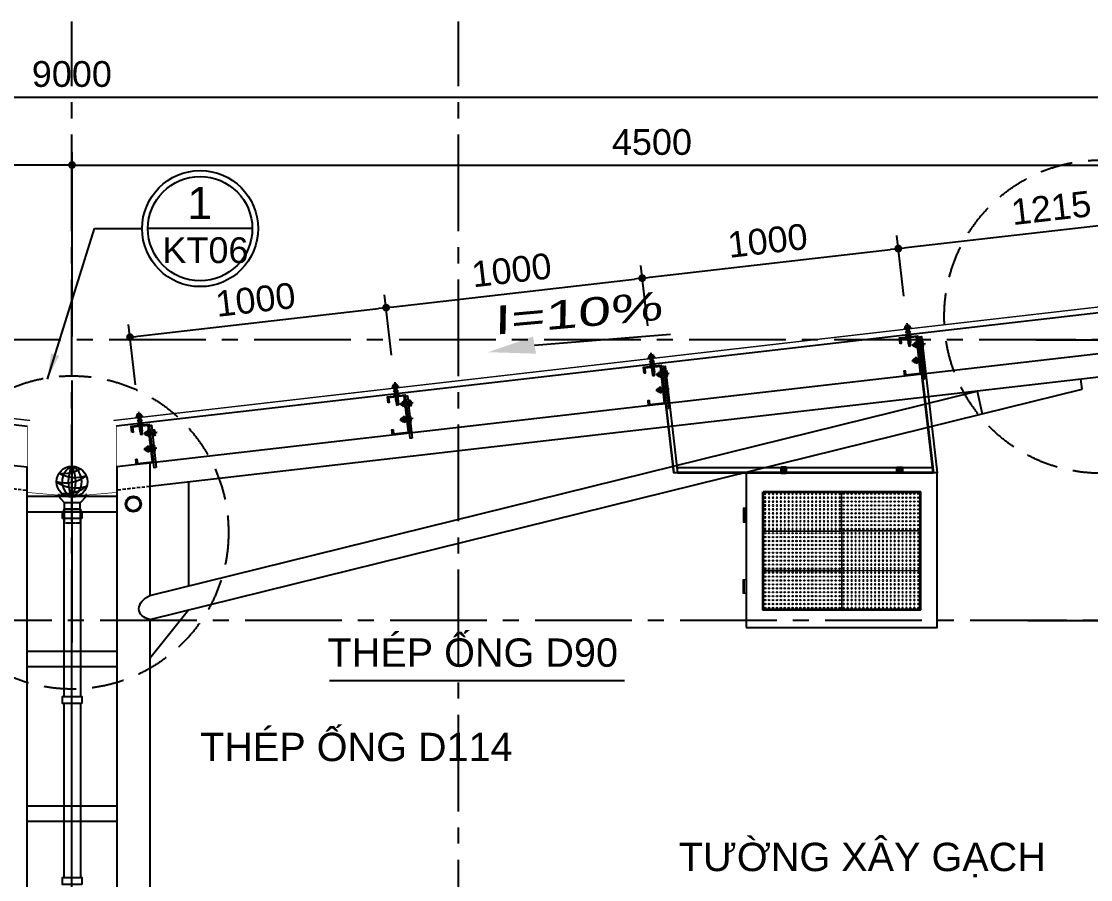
# Model space of a CAD drawing. Header units: inches. Extents: x 274 to 111780, y 464 to 1579898.
# Drawn here: x 75765 to 84061, y 791664 to 798321 of the extents above; entities that cross this region are included whole.
import ezdxf

# ---------------------------------------------------------------- set-up
doc = ezdxf.new("R2010")
doc.units = ezdxf.units.IN
doc.header["$MEASUREMENT"] = 0
doc.header["$PDMODE"] = 35
doc.header["$PDSIZE"] = -3
for name, pattern in [('CENTER2', [1.125, 0.75, -0.125, 0.125, -0.125]), ('DASHED', [0.75, 0.5, -0.25]), ('HIDDEN', [0.375, 0.25, -0.125])]:
    doc.linetypes.add(name, pattern=pattern)
for name, color, linetype in [('5', 5, 'DASHED'), ('9A', 8, 'Continuous'), ('chodexe', 14, 'Continuous'), ('CHU', 7, 'Continuous'), ('cutout', 2, 'Continuous'), ('DIM', 1, 'Continuous'), ('N_THAY', 2, 'Continuous'), ('NET-C', 1, 'Continuous'), ('TEXT-KT', 3, 'Continuous'), ('THEP', 1, 'Continuous'), ('truc', 8, 'Continuous'), ('TUONG', 10, 'Continuous'), ('VATLIEU', 9, 'Continuous')]:
    doc.layers.add(name, color=color, linetype=linetype)
doc.layers.add('Nep V', color=1, linetype='Continuous', lineweight=35)
doc.layers.add('tbi', color=7, linetype='Continuous', lineweight=20)
doc.styles.add('STYLE1', font='VHARIAL.TTF')
doc.dimstyles.new('50-100', dxfattribs={"dimscale": 100, "dimtxt": 2, "dimasz": 0.6, "dimexe": 1, "dimexo": 2, "dimgap": 0.75, "dimtad": 1, "dimdec": 0, "dimlfac": 0.5, "dimrnd": 5, "dimzin": 3, "dimdsep": 46, "dimtxsty": 'STYLE1', "dimblk": 'DOT', "dimcen": 2.5, "dimdle": 1.25, "dimclrd": 9, "dimclre": 9, "dimclrt": 30, "dimazin": 2, "dimtfac": 0.75, "dimtdec": 0, "dimtix": 1, "dimtmove": 2, "dimatfit": 2, "dimldrblk": 'DOT', "dimfxl": 1, "dimtolj": 1, "dimtzin": 0, "dimarcsym": 0})
doc.dimstyles.new('TL1-100', dxfattribs={"dimscale": 0, "dimtxt": 200, "dimasz": 75, "dimexe": 100, "dimexo": 200, "dimgap": 50, "dimtad": 1, "dimtoh": 1, "dimdec": 0, "dimzin": 0, "dimdsep": 46, "dimtxsty": 'STYLE1', "dimblk": 'DOT', "dimcen": 200, "dimclrd": 9, "dimclre": 9, "dimclrt": 30, "dimadec": 0, "dimazin": 0, "dimtfac": 1, "dimtdec": 0, "dimtix": 1, "dimtmove": 2, "dimatfit": 3, "dimfxl": 200, "dimtolj": 1, "dimtzin": 9, "dimarcsym": 0})

# ---------------------------------------------------------------- blocks, each defined once
blk = doc.blocks.new('_Dot')
at = {"color": 0, "linetype": 'ByBlock', "lineweight": -2}
blk.add_line((-0.5, 0), (-1, 0), dxfattribs=at)
at = {"color": 0, "linetype": 'ByBlock', "const_width": 0.5}
blk.add_lwpolyline([(-0.25, 0, 1), (0.25, 0, 1)], format="xyb", close=True, dxfattribs=at)
blk = doc.blocks.new('*D511')
at = {"layer": 'Defpoints', "color": 0, "linetype": 'Continuous'}
for p in [(67156.6, 797206.8), (67156.6, 796431.3), (76158.1, 795676.2)]:
    blk.add_point(p, dxfattribs=at)
at = {"layer": 'DIM', "color": 9, "linetype": 'Continuous', "lineweight": -2}
for p, q in [((67156.6, 796631.3), (67156.6, 797306.8)), ((76158.1, 795876.2), (76158.1, 797306.8)), ((76098.1, 797206.8), (67216.6, 797206.8))]:
    blk.add_line(p, q, dxfattribs=at)
at = {"layer": 'DIM', "color": 9, "linetype": 'Continuous', "lineweight": -2, "xscale": 60, "yscale": 60, "zscale": 60, "rotation": 180}
blk.add_blockref('_Dot', (67156.6, 797206.8), dxfattribs=at)
at = {"layer": 'DIM', "color": 9, "linetype": 'Continuous', "lineweight": -2, "xscale": 60, "yscale": 60, "zscale": 60}
blk.add_blockref('_Dot', (76158.1, 797206.8), dxfattribs=at)
at = {"layer": 'DIM', "color": 30, "linetype": 'Continuous', "insert": (71657.4, 797384), "char_height": 200, "attachment_point": 5, "style": 'STYLE1'}
blk.add_mtext('\\A1;4500', dxfattribs=at)
blk = doc.blocks.new('*D512')
at = {"layer": 'Defpoints', "color": 0, "linetype": 'Continuous'}
for p in [(85156.6, 797734.1), (67156.6, 796204.7), (85156.6, 796204.7)]:
    blk.add_point(p, dxfattribs=at)
at = {"layer": 'DIM', "color": 9, "linetype": 'Continuous', "lineweight": -2}
for p, q in [((67156.6, 796404.7), (67156.6, 797834.1)), ((85156.6, 796404.7), (85156.6, 797834.1)), ((67216.6, 797734.1), (85096.6, 797734.1))]:
    blk.add_line(p, q, dxfattribs=at)
at = {"layer": 'DIM', "color": 9, "linetype": 'Continuous', "lineweight": -2, "xscale": 60, "yscale": 60, "zscale": 60, "rotation": 180}
blk.add_blockref('_Dot', (67156.6, 797734.1), dxfattribs=at)
at = {"layer": 'DIM', "color": 9, "linetype": 'Continuous', "lineweight": -2, "xscale": 60, "yscale": 60, "zscale": 60}
blk.add_blockref('_Dot', (85156.6, 797734.1), dxfattribs=at)
at = {"layer": 'DIM', "color": 30, "linetype": 'Continuous', "insert": (76156.6, 797911.3), "char_height": 200, "attachment_point": 5, "style": 'STYLE1'}
blk.add_mtext('\\A1;9000', dxfattribs=at)
blk = doc.blocks.new('*D513')
at = {"layer": 'Defpoints', "color": 0, "linetype": 'Continuous'}
for p in [(85156.6, 797206.8), (85156.6, 796431.3), (76158.1, 795676.2)]:
    blk.add_point(p, dxfattribs=at)
at = {"layer": 'DIM', "color": 9, "linetype": 'Continuous', "lineweight": -2}
for p, q in [((76158.1, 795876.2), (76158.1, 797306.8)), ((85156.6, 796631.3), (85156.6, 797306.8)), ((76218.1, 797206.8), (85096.6, 797206.8))]:
    blk.add_line(p, q, dxfattribs=at)
at = {"layer": 'DIM', "color": 9, "linetype": 'Continuous', "lineweight": -2, "xscale": 60, "yscale": 60, "zscale": 60, "rotation": 180}
blk.add_blockref('_Dot', (76158.1, 797206.8), dxfattribs=at)
at = {"layer": 'DIM', "color": 9, "linetype": 'Continuous', "lineweight": -2, "xscale": 60, "yscale": 60, "zscale": 60}
blk.add_blockref('_Dot', (85156.6, 797206.8), dxfattribs=at)
at = {"layer": 'DIM', "color": 30, "linetype": 'Continuous', "insert": (80657.4, 797384), "char_height": 200, "attachment_point": 5, "style": 'STYLE1'}
blk.add_mtext('\\A1;4500', dxfattribs=at)
blk = doc.blocks.new('dinh6')
at = {"layer": '5', "ltscale": 5}
blk.add_line((9, 33), (-71, -263), dxfattribs=at)
at = {"layer": '9A', "ltscale": 5}
for p, q in [((-30, 8), (-37, -18)), ((-30, 8), (30, -8)), ((-15, 4), (-22, -22)), ((-32, -51), (-88, -257)), ((-55, -20), (-58, -30)), ((-58, -30), (35, -55)), ((-37, -18), (-55, -20)), ((-55, -20), (38, -45)), ((3, -60), (-53, -266)), ((-46, -33), (-50, -46)), ((-50, -46), (20, -65)), ((-3, -82), (-40, -80)), ((-1, -75), (-38, -73)), ((-37, -18), (23, -34)), ((1, -67), (-36, -65)), ((3, -60), (-34, -58)), ((15, -4), (8, -30)), ((23, -51), (20, -65)), ((30, -8), (23, -34)), ((23, -34), (38, -45)), ((38, -45), (35, -55)), ((-85, -258), (-96, -301)), ((-96, -301), (-86, -318)), ((-88, -257), (-53, -266)), ((-50, -255), (-87, -253)), ((-61, -264), (-86, -318)), ((-86, -318), (-86, -305)), ((-86, -318), (-68, -309)), ((-48, -247), (-85, -245)), ((-46, -240), (-83, -238)), ((-44, -232), (-81, -230)), ((-42, -225), (-79, -223)), ((-40, -218), (-77, -216)), ((-38, -210), (-75, -208)), ((-36, -203), (-73, -201)), ((-52, -262), (-73, -261)), ((-34, -195), (-71, -193)), ((-32, -188), (-69, -186)), ((-56, -266), (-68, -309))]:
    blk.add_line(p, q, dxfattribs=at)
at = {"layer": '9A', "linetype": 'Continuous'}
blk.add_line((-40, -80), (-5, -90), dxfattribs=at)
at = {"layer": '9A', "ltscale": 5}
blk.add_arc((-92, -306), 6.18, 7.3685, 135.9402, dxfattribs=at)
blk = doc.blocks.new('BO12-16')
at = {"layer": '9A', "ltscale": 5}
for p, q in [((-7, 23.2), (-10.7, 22.3)), ((-10.7, 17), (-10.7, 22.3)), ((10.6, 22.3), (-10.7, 22.3)), ((-7, 16), (-10.7, 17)), ((10.6, 17), (-10.7, 17)), ((-10.7, -5.2), (-10.7, 0)), ((10.6, 0), (-10.7, 0)), ((7.2, 23.2), (-7, 23.2)), ((7.2, 16), (-7, 16)), ((-5, 30.3), (-6, 29.3)), ((6, 29.3), (-6, 29.3)), ((-6, 28.5), (-2.4, 29.3)), ((-6, 27.4), (2.9, 29.3)), ((-6, 23.2), (-6, 29.3)), ((-6, 26.3), (6, 28.8)), ((-6, 25.2), (6, 27.7)), ((-6, 24), (6, 26.6)), ((-6, 0), (-6, 16)), ((-6, 15.7), (-4.4, 16)), ((-6, 14.5), (0.9, 16)), ((-6, 13.4), (6, 16)), ((-6, 12.3), (6, 14.8)), ((-6, 11.2), (6, 13.7)), ((-6, 10), (6, 12.6)), ((-6, 8.9), (6, 11.5)), ((-6, 7.8), (6, 10.3)), ((-6, 0), (-6, 10)), ((-6, 6.7), (6, 9.2)), ((-6, 5.5), (6, 8.1)), ((-6, 4.4), (6, 7)), ((-6, 3.3), (6, 5.8)), ((-6, 2.2), (6, 4.7)), ((-6, 1), (6, 3.6)), ((-5.6, 0), (6, 2.5)), ((-5.3, 17), (-5.3, 22.3)), ((-5.3, -5.2), (-5.3, 0)), ((5, 30.3), (-5, 30.3)), ((-4.4, 23.2), (6, 25.5)), ((-0.3, 0), (6, 1.3)), ((0.9, 23.2), (6, 24.3)), ((6, 29.3), (5, 30.3)), ((5, 0), (6, 0.2)), ((5.3, 17), (5.3, 22.3)), ((5.3, -5.2), (5.3, 0)), ((6, 23.2), (6, 29.3)), ((6, 0), (6, 16)), ((6, 0), (6, 10)), ((10.6, 22.3), (7.2, 23.2)), ((10.6, 17), (7.2, 16)), ((10.6, 17), (10.6, 22.3)), ((10.6, -5.2), (10.6, 0)), ((10.6, -5.2), (-10.7, -5.2)), ((-7.1, -7.7), (-10.7, -5.2)), ((7.1, -7.7), (-7.1, -7.7)), ((10.6, -5.2), (7.1, -7.7))]:
    blk.add_line(p, q, dxfattribs=at)
for centre, radius, start, end in [((-8, 20.7), 3.63, 223.6329, 318.2923), ((0, 29.1), 12.1, 243.6209, 295.897), ((8, 20.6), 3.63, 221.7077, 316.3671), ((-8, -1.6), 3.63, 223.6329, 318.2923), ((0, 6.8), 12.1, 243.6209, 295.897), ((8, -1.6), 3.63, 221.7077, 316.3671)]:
    blk.add_arc(centre, radius, start, end, dxfattribs=at)
at = {"layer": 'truc', "linetype": 'CENTER2', "ltscale": 1000}
blk.add_line((0, -15.1), (0, 36.5), dxfattribs=at)
blk = doc.blocks.new('*D514')
at = {"layer": 'Defpoints', "color": 0, "linetype": 'Continuous'}
for p in [(78594.9, 796100.4), (78660.2, 795532.9), (76673.4, 795304.1)]:
    blk.add_point(p, dxfattribs=at)
at = {"layer": 'DIM', "color": 9, "linetype": 'Continuous', "lineweight": -2}
for p, q in [((78637.4, 795731.6), (78583.5, 796199.7)), ((76667.6, 795878.4), (78535.3, 796093.5)), ((76650.5, 795502.8), (76596.6, 795970.9))]:
    blk.add_line(p, q, dxfattribs=at)
at = {"layer": 'DIM', "color": 9, "linetype": 'Continuous', "lineweight": -2, "xscale": 60, "yscale": 60, "zscale": 60}
for p, rotation in [((78594.9, 796100.4), 6.568643663812806), ((76608, 795871.6), 186.5686436638128)]:
    blk.add_blockref('_Dot', p, dxfattribs=dict(at, rotation=rotation))
at = {"layer": 'DIM', "color": 30, "linetype": 'Continuous', "insert": (77581.2, 796162), "char_height": 200, "attachment_point": 5, "rotation": 6.56864, "style": 'STYLE1'}
blk.add_mtext('\\A1;1000', dxfattribs=at)
blk = doc.blocks.new('*D515')
at = {"layer": 'Defpoints', "color": 0, "linetype": 'Continuous'}
for p in [(80581.8, 796329.2), (80647.1, 795761.7), (78660.2, 795532.9)]:
    blk.add_point(p, dxfattribs=at)
at = {"layer": 'DIM', "color": 9, "linetype": 'Continuous', "lineweight": -2}
for p, q in [((80624.2, 795960.3), (80570.3, 796428.5)), ((78654.5, 796107.2), (80522.2, 796322.3)), ((78637.4, 795731.6), (78583.5, 796199.7))]:
    blk.add_line(p, q, dxfattribs=at)
at = {"layer": 'DIM', "color": 9, "linetype": 'Continuous', "lineweight": -2, "xscale": 60, "yscale": 60, "zscale": 60}
for p, rotation in [((80581.8, 796329.2), 6.568643663812806), ((78594.9, 796100.4), 186.5686436638128)]:
    blk.add_blockref('_Dot', p, dxfattribs=dict(at, rotation=rotation))
at = {"layer": 'DIM', "color": 30, "linetype": 'Continuous', "insert": (79568.1, 796390.8), "char_height": 200, "attachment_point": 5, "rotation": 6.56864, "style": 'STYLE1'}
blk.add_mtext('\\A1;1000', dxfattribs=at)
blk = doc.blocks.new('*D516')
at = {"layer": 'Defpoints', "color": 0, "linetype": 'Continuous'}
for p in [(82568.6, 796557.9), (82634, 795990.4), (80647.1, 795761.7)]:
    blk.add_point(p, dxfattribs=at)
at = {"layer": 'DIM', "color": 9, "linetype": 'Continuous', "lineweight": -2}
for p, q in [((82611.1, 796189.1), (82557.2, 796657.3)), ((80641.4, 796336), (82509, 796551.1)), ((80624.2, 795960.3), (80570.3, 796428.5))]:
    blk.add_line(p, q, dxfattribs=at)
at = {"layer": 'DIM', "color": 9, "linetype": 'Continuous', "lineweight": -2, "xscale": 60, "yscale": 60, "zscale": 60}
for p, rotation in [((82568.6, 796557.9), 6.568643663812806), ((80581.8, 796329.2), 186.5686436638128)]:
    blk.add_blockref('_Dot', p, dxfattribs=dict(at, rotation=rotation))
at = {"layer": 'DIM', "color": 30, "linetype": 'Continuous', "insert": (81554.9, 796619.6), "char_height": 200, "attachment_point": 5, "rotation": 6.56864, "style": 'STYLE1'}
blk.add_mtext('\\A1;1000', dxfattribs=at)
blk = doc.blocks.new('*D517')
at = {"layer": 'Defpoints', "color": 0, "linetype": 'Continuous'}
for p in [(84980.7, 796835.5), (85045.9, 796266.5), (82634, 795990.4)]:
    blk.add_point(p, dxfattribs=at)
at = {"layer": 'DIM', "color": 9, "linetype": 'Continuous', "lineweight": -2}
for p, q in [((85023.1, 796465.2), (84969.4, 796934.9)), ((82628.5, 796566.3), (84921.1, 796828.7)), ((82611.2, 796189.1), (82557.5, 796658.8))]:
    blk.add_line(p, q, dxfattribs=at)
at = {"layer": 'DIM', "color": 9, "linetype": 'Continuous', "lineweight": -2, "xscale": 60, "yscale": 60, "zscale": 60}
for p, rotation in [((84980.7, 796835.5), 6.529542613688609), ((82568.9, 796559.5), 186.5295426136886)]:
    blk.add_blockref('_Dot', p, dxfattribs=dict(at, rotation=rotation))
at = {"layer": 'DIM', "color": 30, "linetype": 'Continuous', "insert": (83754.7, 796873.5), "char_height": 200, "attachment_point": 5, "rotation": 6.52954, "style": 'STYLE1'}
blk.add_mtext('\\A1;1215', dxfattribs=at)
blk = doc.blocks.new('cau')
at = {"layer": 'N_THAY', "linetype": 'Continuous'}
blk.add_circle((0, 0), 350, dxfattribs=at)
at = {"layer": 'N_THAY', "color": 8, "linetype": 'Continuous'}
for centre, radius, start, end in [((-192, 938), 750, 262.3858, 300.7281), ((158, 3), 381, 114.5394, 245.4606), ((665, 3), 750, 152.4827, 207.5173), ((-158, 3), 381, 294.5394, 65.4606), ((-665, 3), 750, 332.4827, 27.5173), ((91, 610), 750, 233.5614, 289.05), ((-144, 726), 750, 254.0317, 308.3235), ((78, 847), 750, 240.5222, 288.9551), ((-138, 485), 750, 262.5559, 308.5077)]:
    blk.add_arc(centre, radius, start, end, dxfattribs=at)
blk = doc.blocks.new('mx2')
at = {"layer": 'N_THAY', "color": 4, "linetype": 'Continuous'}
for p, q in [((-60.1, -36.9), (-104.5, 13.9)), ((61.3, -36.9), (112.7, 13.9)), ((-60.1, -84.5), (-60.1, -36.9)), ((61.3, -36.9), (-60.1, -36.9)), ((61.3, -84.5), (61.3, -36.9)), ((65, -84.5), (-65, -84.5))]:
    blk.add_line(p, q, dxfattribs=at)
for points in [[(-104.5, 29), (-98.5, 29)], [(71.5, 13.9), (-104.5, 13.9), (-104.5, 29)], [(64.2, 19.9), (-98.5, 19.9), (-98.5, 29)], [(-63.3, 13.9), (112.7, 13.9), (112.7, 29)], [(-46.1, 19.9), (106.7, 19.9), (106.7, 29)], [(112.7, 29), (106.7, 29)], [(-65, -84.5), (-65, -1537.8)], [(65, -84.5), (65, -1537.8)], [(65, -84.5), (65, -1537.8)], [(-65, -1592.5), (-65, -2942.7)], [(65, -1592.5), (65, -2942.7)]]:
    blk.add_lwpolyline(points, dxfattribs=at)
for points in [[(75.9, -157.7), (-74.6, -157.7), (-74.6, -103.1), (75.9, -103.1)], [(75.9, -1592.5), (-74.6, -1592.5), (-74.6, -1537.8), (75.9, -1537.8)], [(75.9, -2997.3), (-74.6, -2997.3), (-74.6, -2942.7), (75.9, -2942.7)]]:
    blk.add_lwpolyline(points, close=True, dxfattribs=at)
at = {"layer": 'N_THAY', "color": 4, "linetype": 'DASHED', "ltscale": 5}
blk.add_lwpolyline([(61.3, -84.5), (61.3, -193.2), (-60.1, -193.2), (-60.1, -84.5)], dxfattribs=at)
blk = doc.blocks.new('*D524')
at = {"layer": 'Defpoints', "color": 0, "linetype": 'Continuous'}
for p in [(83373.7, 793672.9), (85556.6, 793672.9), (85156.6, 789189.4, 204.2)]:
    blk.add_point(p, dxfattribs=at)
at = {"layer": 'DIM', "color": 9, "linetype": 'Continuous', "lineweight": -2}
for p, q in [((83573.7, 793672.9), (85656.6, 793672.9)), ((85556.6, 789249.4), (85556.6, 793612.9)), ((85356.6, 789189.4), (85656.6, 789189.4))]:
    blk.add_line(p, q, dxfattribs=at)
at = {"layer": 'DIM', "color": 9, "linetype": 'Continuous', "lineweight": -2, "xscale": 60, "yscale": 60, "zscale": 60}
for p, rotation in [((85556.6, 793672.9), 90), ((85556.6, 789189.4), 270)]:
    blk.add_blockref('_Dot', p, dxfattribs=dict(at, rotation=rotation))
at = {"layer": 'DIM', "color": 30, "linetype": 'Continuous', "insert": (85379.4, 791431.2), "char_height": 200, "attachment_point": 5, "rotation": 90, "style": 'STYLE1'}
blk.add_mtext('\\A1;2240', dxfattribs=at)
blk = doc.blocks.new('*D525')
at = {"layer": 'Defpoints', "color": 0, "linetype": 'Continuous'}
for p in [(83435.6, 795849.9), (85556.6, 795849.9), (83373.7, 793672.9)]:
    blk.add_point(p, dxfattribs=at)
at = {"layer": 'DIM', "color": 9, "linetype": 'Continuous', "lineweight": -2}
for p, q in [((83635.6, 795849.9), (85656.6, 795849.9)), ((85556.6, 793732.9), (85556.6, 795789.9)), ((83573.7, 793672.9), (85656.6, 793672.9))]:
    blk.add_line(p, q, dxfattribs=at)
at = {"layer": 'DIM', "color": 9, "linetype": 'Continuous', "lineweight": -2, "xscale": 60, "yscale": 60, "zscale": 60}
for p, rotation in [((85556.6, 795849.9), 90), ((85556.6, 793672.9), 270)]:
    blk.add_blockref('_Dot', p, dxfattribs=dict(at, rotation=rotation))
at = {"layer": 'DIM', "color": 30, "linetype": 'Continuous', "insert": (85379.4, 794761.4), "char_height": 200, "attachment_point": 5, "rotation": 90, "style": 'STYLE1'}
blk.add_mtext('\\A1;1090', dxfattribs=at)
blk = doc.blocks.new('board led')
at = {"layer": 'tbi', "linetype": 'Continuous'}
blk.add_lwpolyline([(0, 160), (320, 160), (320, 0), (0, 0)], close=True, dxfattribs=at)
at = {"layer": 'tbi', "color": 1, "linetype": 'Continuous'}
for centre in [(8, 152), (8, 136), (24, 152), (24, 136), (40, 152), (40, 136), (56, 152), (56, 136), (72, 152), (72, 136), (88, 152), (88, 136), (104, 152), (104, 136), (120, 152), (120, 136), (136, 152), (136, 136), (152, 152), (152, 136), (168, 152), (168, 136), (184, 152), (184, 136), (200, 152), (200, 136), (216, 152), (216, 136), (232, 152), (232, 136), (248, 152), (248, 136), (264, 152), (264, 136), (280, 152), (280, 136), (296, 152), (296, 136), (312, 152), (312, 136), (8, 120), (8, 104), (8, 88), (24, 120), (24, 104), (24, 88), (40, 120), (40, 104), (40, 88), (56, 120), (56, 104), (56, 88), (72, 120), (72, 104), (72, 88), (88, 120), (88, 104), (88, 88), (104, 120), (104, 104), (104, 88), (120, 120), (120, 104), (120, 88), (136, 120), (136, 104), (136, 88), (152, 120), (152, 104), (152, 88), (168, 120), (168, 104), (168, 88), (184, 120), (184, 104), (184, 88), (200, 120), (200, 104), (200, 88), (216, 120), (216, 104), (216, 88), (232, 120), (232, 104), (232, 88), (248, 120), (248, 104), (248, 88), (264, 120), (264, 104), (264, 88), (280, 120), (280, 104), (280, 88), (296, 120), (296, 104), (296, 88), (312, 120), (312, 104), (312, 88), (8, 72), (8, 56), (24, 72), (24, 56), (40, 72), (40, 56), (56, 72), (56, 56), (72, 72), (72, 56), (88, 72), (88, 56), (104, 72), (104, 56), (120, 72), (120, 56), (136, 72), (136, 56), (152, 72), (152, 56), (168, 72), (168, 56), (184, 72), (184, 56), (200, 72), (200, 56), (216, 72), (216, 56), (232, 72), (232, 56), (248, 72), (248, 56), (264, 72), (264, 56), (280, 72), (280, 56), (296, 72), (296, 56), (312, 72), (312, 56), (8, 40), (8, 24), (8, 8), (24, 40), (24, 24), (24, 8), (40, 40), (40, 24), (40, 8), (56, 40), (56, 24), (56, 8), (72, 40), (72, 24), (72, 8), (88, 40), (88, 24), (88, 8), (104, 40), (104, 24), (104, 8), (120, 40), (120, 24), (120, 8), (136, 40), (136, 24), (136, 8), (152, 40), (152, 24), (152, 8), (168, 40), (168, 24), (168, 8), (184, 40), (184, 24), (184, 8), (200, 40), (200, 24), (200, 8), (216, 40), (216, 24), (216, 8), (232, 40), (232, 24), (232, 8), (248, 40), (248, 24), (248, 8), (264, 40), (264, 24), (264, 8), (280, 40), (280, 24), (280, 8), (296, 40), (296, 24), (296, 8), (312, 40), (312, 24), (312, 8)]:
    blk.add_circle(centre, 3, dxfattribs=at)

msp = doc.modelspace()

# ---------------------------------------------------------------- hatches: boundary and pattern name
at = {"layer": 'NET-C', "linetype": 'Continuous'}
for points in [[(82583.68, 795820.6), (82578.39, 795866.52), (82717.1, 795882.49), (82751.41, 795584.46), (82618.33, 795569.14), (82613.69, 795609.44), (82622.12, 795610.41), (82625.79, 795578.54), (82742.01, 795591.93), (82709.63, 795873.09), (82587.8, 795859.06), (82592.11, 795821.57)], [(80596.81, 795591.81), (80591.52, 795637.73), (80730.22, 795653.71), (80764.54, 795355.68), (80631.46, 795340.35), (80626.82, 795380.65), (80635.25, 795381.62), (80638.92, 795349.76), (80755.14, 795363.14), (80722.76, 795644.3), (80600.92, 795630.27), (80605.24, 795592.78)], [(78609.94, 795363.02), (78604.65, 795408.95), (78743.35, 795424.92), (78777.67, 795126.89), (78644.59, 795111.56), (78639.95, 795151.86), (78648.38, 795152.84), (78652.05, 795120.97), (78768.27, 795134.35), (78735.89, 795415.51), (78614.05, 795401.48), (78618.37, 795364)], [(76623.06, 795134.24), (76617.78, 795180.16), (76756.48, 795196.13), (76790.8, 794898.1), (76657.72, 794882.78), (76653.08, 794923.08), (76661.51, 794924.05), (76665.18, 794892.18), (76781.39, 794905.57), (76749.02, 795186.73), (76627.18, 795172.7), (76631.5, 795135.21)]]:
    msp.add_hatch(color=256, dxfattribs=at).paths.add_polyline_path(points)

# ---------------------------------------------------------------- linework, layer by layer
at = {"layer": '9A', "color": 7, "linetype": 'Continuous', "const_width": 5}
for points in [[(76156.6, 794637.13), (75811.91, 794667.1), (75811.91, 795181.74), (75514.02, 795216.06)], [(76156.6, 794637.13), (76501.29, 794667.1), (76501.29, 795181.74), (76799.18, 795216.06)]]:
    msp.add_lwpolyline(points, dxfattribs=at)
at = {"layer": 'chodexe', "color": 9, "linetype": 'Continuous'}
for points in [[(80444.67, 795136.84, 0, 50, 0), (80444.67, 795011.84, 0, 0, 0), (80444.67, 794156.84, 0, 0, 0)], [(80444.67, 794593.84, 0, 50, 0), (80444.67, 794468.84, 0, 0, 0), (80444.67, 793208.58, 0, 0, 0)]]:
    msp.add_lwpolyline(points, format="xyseb", dxfattribs=at)
msp.add_lwpolyline([(78156.41, 793208.58), (80444.67, 793208.58)], dxfattribs=at)
at = {"layer": 'cutout', "color": 1, "linetype": 'Continuous'}
msp.add_lwpolyline([(81389.61, 793620.27), (82869.61, 793620.27), (82869.61, 794820.27), (81389.61, 794820.27)], close=True, dxfattribs=at)
at = {"layer": 'cutout', "linetype": 'Continuous'}
for centre in [(81679.61, 794840.27), (82579.61, 794840.27)]:
    msp.add_circle(centre, 6, dxfattribs=at)
at = {"layer": 'DIM', "linetype": 'Continuous'}
msp.add_line((76156.6, 788059.24), (76158.14, 795535.48), dxfattribs=at)
at = {"layer": 'N_THAY', "linetype": 'Continuous'}
for p, q in [((82622.79, 795914.27), (82667.25, 795879.62)), ((82627.69, 795874.71), (82662.38, 795918.94)), ((82627.69, 795874.71), (82662.38, 795918.94)), ((80635.92, 795685.48), (80680.38, 795650.83)), ((80640.82, 795645.93), (80675.5, 795690.15)), ((80640.82, 795645.93), (80675.5, 795690.15)), ((78649.05, 795456.69), (78693.51, 795422.04)), ((78653.95, 795417.14), (78688.63, 795461.36)), ((78653.95, 795417.14), (78688.63, 795461.36)), ((76667.08, 795188.35), (76701.76, 795232.57)), ((76667.08, 795188.35), (76701.76, 795232.57)), ((76662.18, 795227.91), (76706.64, 795193.26))]:
    msp.add_line(p, q, dxfattribs=at)
at = {"layer": 'N_THAY', "linetype": 'Continuous', "const_width": 1.99}
for points in [[(82622.79, 795914.27), (82662.35, 795919.17), (82667.25, 795879.62), (82627.69, 795874.71)], [(82622.79, 795914.27), (82662.35, 795919.17), (82667.25, 795879.62), (82627.69, 795874.71)], [(80635.92, 795685.48), (80675.48, 795690.38), (80680.38, 795650.83), (80640.82, 795645.93)], [(80635.92, 795685.48), (80675.48, 795690.38), (80680.38, 795650.83), (80640.82, 795645.93)], [(78649.05, 795456.69), (78688.6, 795461.6), (78693.51, 795422.04), (78653.95, 795417.14)], [(78649.05, 795456.69), (78688.6, 795461.6), (78693.51, 795422.04), (78653.95, 795417.14)], [(76662.18, 795227.91), (76701.73, 795232.81), (76706.64, 795193.26), (76667.08, 795188.35)], [(76662.18, 795227.91), (76701.73, 795232.81), (76706.64, 795193.26), (76667.08, 795188.35)]]:
    msp.add_lwpolyline(points, close=True, dxfattribs=at)
at = {"layer": 'N_THAY', "ltscale": 5}
for points in [[(82771.88, 795546.56), (82755.99, 795544.73), (82718.24, 795872.56), (82734.13, 795874.39)], [(80785.01, 795317.77), (80769.12, 795315.94), (80731.37, 795643.77), (80747.26, 795645.6)], [(78798.14, 795088.98), (78782.25, 795087.15), (78744.5, 795414.99), (78760.39, 795416.82)], [(76811.27, 794860.19), (76795.38, 794858.36), (76757.63, 795186.2), (76773.52, 795188.03)]]:
    msp.add_lwpolyline(points, close=True, dxfattribs=at)
at = {"layer": 'N_THAY', "color": 3, "linetype": 'HIDDEN', "ltscale": 1000}
for centre in [(84139.9, 796030.51), (76157.36, 794356.87)]:
    msp.add_circle(centre, 1214.59, dxfattribs=at)
at = {"layer": 'Nep V', "linetype": 'Continuous'}
for p, q in [((81659.61, 794824.27), (81699.61, 794824.27)), ((82599.61, 794824.27), (82559.61, 794824.27))]:
    msp.add_line(p, q, dxfattribs=at)
for points in [[(81659.61, 794820.27), (81699.61, 794820.27), (81699.61, 794860.27), (81659.61, 794860.27)], [(82599.61, 794820.27), (82559.61, 794820.27), (82559.61, 794860.27), (82599.61, 794860.27)], [(81520.61, 794672.27), (82738.61, 794672.27), (82738.61, 793756.27), (81520.61, 793756.27)], [(81520.61, 794672.27), (82738.61, 794672.27), (82738.61, 793756.27), (81520.61, 793756.27)]]:
    msp.add_lwpolyline(points, close=True, dxfattribs=at)
at = {"layer": 'NET-C', "linetype": 'Continuous', "const_width": 10}
for points in [[(75833.42, 795225.13), (67225.27, 796216.82)], [(76479.79, 795225.13), (85087.94, 796216.82)], [(76581.92, 795236.9), (85087.94, 796216.82)]]:
    msp.add_lwpolyline(points, dxfattribs=at)
at = {"layer": 'NET-C', "linetype": 'Continuous'}
for points in [[(82583.68, 795820.6), (82578.39, 795866.52), (82717.1, 795882.49), (82751.41, 795584.46), (82618.33, 795569.14), (82613.69, 795609.44), (82622.12, 795610.41), (82625.79, 795578.54), (82742.01, 795591.93), (82709.63, 795873.09), (82587.8, 795859.06), (82592.11, 795821.57)], [(80596.81, 795591.81), (80591.52, 795637.73), (80730.22, 795653.71), (80764.54, 795355.68), (80631.46, 795340.35), (80626.82, 795380.65), (80635.25, 795381.62), (80638.92, 795349.76), (80755.14, 795363.14), (80722.76, 795644.3), (80600.92, 795630.27), (80605.24, 795592.78)], [(78609.94, 795363.02), (78604.65, 795408.95), (78743.35, 795424.92), (78777.67, 795126.89), (78644.59, 795111.56), (78639.95, 795151.86), (78648.38, 795152.84), (78652.05, 795120.97), (78768.27, 795134.35), (78735.89, 795415.51), (78614.05, 795401.48), (78618.37, 795364)], [(76623.06, 795134.24), (76617.78, 795180.16), (76756.48, 795196.13), (76790.8, 794898.1), (76657.72, 794882.78), (76653.08, 794923.08), (76661.51, 794924.05), (76665.18, 794892.18), (76781.39, 794905.57), (76749.02, 795186.73), (76627.18, 795172.7), (76631.5, 795135.21)]]:
    msp.add_lwpolyline(points, close=True, dxfattribs=at)
at = {"layer": 'tbi', "color": 1, "linetype": 'Continuous'}
for p, q in [((81375.21, 794526.47, -4), (81365.77, 794526.47, -4)), ((81375.21, 794508.67, -4), (81365.77, 794508.67, -4)), ((81375.21, 794490.87, -4), (81365.77, 794490.87, -4)), ((81375.21, 794544.27, -4), (81375.21, 794437.47, -4)), ((81375.21, 794473.07, -4), (81365.77, 794473.07, -4)), ((81375.21, 794455.27, -4), (81365.77, 794455.27, -4)), ((81375.21, 793884.27, -4), (81375.21, 793991.07, -4)), ((81375.21, 793973.27, -4), (81365.77, 793973.27, -4)), ((81375.21, 793955.47, -4), (81365.77, 793955.47, -4)), ((81375.21, 793937.67, -4), (81365.77, 793937.67, -4)), ((81375.21, 793919.87, -4), (81365.77, 793919.87, -4)), ((81375.21, 793902.07, -4), (81365.77, 793902.07, -4))]:
    msp.add_line(p, q, dxfattribs=at)
at = {"layer": 'tbi', "color": 1, "linetype": 'Continuous', "const_width": 0.6}
for points in [[(81365.77, 794490.87), (81365.77, 794508.67), (81375.21, 794508.67), (81375.21, 794526.47), (81365.77, 794526.47), (81365.77, 794544.27)], [(81375.21, 794437.47), (81375.21, 794455.27), (81365.77, 794455.27), (81365.77, 794473.07), (81375.21, 794473.07), (81375.21, 794490.87)], [(81375.21, 793991.07), (81375.21, 793973.27), (81365.77, 793973.27), (81365.77, 793955.47), (81375.21, 793955.47), (81375.21, 793937.67)], [(81365.77, 793937.67), (81365.77, 793919.87), (81375.21, 793919.87), (81375.21, 793902.07), (81365.77, 793902.07), (81365.77, 793884.27)]]:
    msp.add_lwpolyline(points, dxfattribs=at)
at = {"layer": 'tbi', "color": 1, "linetype": 'Continuous'}
for points in [[(81389.61, 794437.47), (81389.61, 794544.27), (81365.77, 794544.27), (81365.77, 794437.47)], [(81389.61, 793991.07), (81389.61, 793884.27), (81365.77, 793884.27), (81365.77, 793991.07)]]:
    msp.add_lwpolyline(points, close=True, dxfattribs=at)
at = {"layer": 'TEXT-KT', "linetype": 'Continuous'}
msp.add_line((79746.23, 795809.79), (80801.29, 795894.19), dxfattribs=at)
msp.add_line((79746.23, 795809.79), (80801.29, 795894.19), dxfattribs=at)
at = {"layer": 'TEXT-KT', "color": 9, "linetype": 'Continuous'}
msp.add_lwpolyline([(76738.5, 792467.85, 0, 100, 0), (76988.5, 792467.85, 0, 0, 0), (79837.67, 792467.85, 0, 0, 0)], format="xyseb", dxfattribs=at)
at = {"layer": 'TEXT-KT', "color": 9, "linetype": 'Continuous', "elevation": -204.15}
msp.add_lwpolyline([(76108.86, 791921.46, 0, 100, 0), (75858.86, 791921.46, 0, 0, 0), (71928.23, 791921.46, 0, 0, 0)], format="xyseb", dxfattribs=at)
at = {"layer": 'TEXT-KT', "linetype": 'Continuous'}
msp.add_solid([(79734.32, 795875.98), (79387.53, 795754.91), (79758.14, 795743.6)], dxfattribs=at)
msp.add_solid([(79734.32, 795875.98), (79387.53, 795754.91), (79758.14, 795743.6)], dxfattribs=at)
at = {"layer": 'THEP', "color": 7, "linetype": 'Continuous'}
for p, q in [((67220.06, 796171.65), (75811.91, 795181.74)), ((85037.06, 796165.19), (76501.29, 795181.74)), ((67256.6, 795849.9), (75806.6, 794865.38)), ((85056.6, 795849.9), (76506.6, 794865.38)), ((85156.6, 795680.23), (76760.6, 794713.44)), ((83995.13, 795468.31), (83986.25, 795545.46)), ((76760.6, 793866.84), (83181.43, 795452.79)), ((83181.43, 795452.79), (83218.43, 795276.63)), ((83218.43, 795276.63), (83995.13, 795468.31)), ((76760.6, 793682.91), (83218.43, 795276.63)), ((75806.6, 794865.38), (75806.6, 789029.42)), ((76506.6, 794865.38), (76506.6, 789029.42)), ((76760.6, 794896.35), (76760.6, 793866.84)), ((77060.6, 794747.98), (77060.6, 793940.94)), ((75806.6, 794637.13), (76506.6, 794637.13)), ((75806.6, 794517.13), (76506.6, 794517.13)), ((76760.6, 793382.91), (77060.6, 793756.95)), ((76760.6, 793682.91), (76760.6, 789029.42)), ((75806.6, 793437.13), (76506.6, 793437.13)), ((75806.6, 793317.13), (76506.6, 793317.13)), ((75806.6, 792237.13), (76506.6, 792237.13)), ((75806.6, 792117.13), (76506.6, 792117.13))]:
    msp.add_line(p, q, dxfattribs=at)
at = {"layer": 'THEP', "linetype": 'Continuous'}
for p, q in [((80830.22, 794820.27), (80735.34, 795644.23)), ((82843.44, 794820.27), (82748.56, 795644.23)), ((80851.79, 794860.27), (82834.8, 794860.27)), ((80856.39, 794824.27), (82838.95, 794824.27)), ((80856.39, 794820.27), (82839.41, 794820.27))]:
    msp.add_line(p, q, dxfattribs=at)
at = {"layer": 'THEP', "color": 7, "linetype": 'HIDDEN', "ltscale": 100}
for p, q in [((75552.6, 794713.47), (75806.6, 794684.84)), ((76760.6, 794713.47), (76506.6, 794684.84))]:
    msp.add_line(p, q, dxfattribs=at)
at = {"layer": 'THEP', "linetype": 'Continuous'}
for points in [[(82869.61, 794820.27), (82839.41, 794820.27), (82718.24, 795872.56), (82748.04, 795875.99)], [(80856.39, 794820.27), (80826.19, 794820.27), (80731.37, 795643.77), (80761.17, 795647.2)]]:
    msp.add_lwpolyline(points, close=True, dxfattribs=at)
at = {"layer": 'THEP', "color": 7, "linetype": 'Continuous'}
for radius in [60, 52]:
    msp.add_circle((76633.6, 794577.13, 102.08), radius, dxfattribs=at)
at = {"layer": 'THEP', "color": 7, "linetype": 'Continuous', "extrusion": (0, 0, -1)}
msp.add_ellipse((76822.48, 793782.61), major_axis=(143.34, 34.2), ratio=0.6797624, start_param=2.1717463, end_param=4.4329946, dxfattribs=at)
at = {"layer": 'truc', "linetype": 'CENTER2', "ltscale": 1000}
for p, q in [((76156.6, 786568.73), (76156.6, 798320.61)), ((79156.6, 786568.73), (79156.6, 798320.61)), ((85070.3, 795849.9), (67291.03, 795849.9)), ((85000.73, 793672.91), (72765.42, 793672.91))]:
    msp.add_line(p, q, dxfattribs=at)
at = {"layer": 'TUONG'}
msp.add_circle((77151.79, 796713.25), 405, dxfattribs=at)
at = {"layer": 'VATLIEU', "color": 60}
msp.add_line((77556.79, 796713.25), (76746.79, 796713.25), dxfattribs=at)
msp.add_circle((77151.79, 796713.25), 450, dxfattribs=at)

# ---------------------------------------------------------------- block references
at = {"linetype": 'Continuous', "xscale": 0.3428571428521536, "yscale": 0.3428571429103613, "zscale": 0.3428571428521536}
msp.add_blockref('cau', (76157.35, 794750.09), dxfattribs=at)
at = {"linetype": 'Continuous'}
msp.add_blockref('mx2', (76158.67, 794623.21), dxfattribs=at)
at = {"layer": '9A', "linetype": 'Continuous', "xscale": -0.4999999999757268, "yscale": 0.5, "zscale": 0.4999999999781242, "rotation": 351.9931845632463}
for p in [(82637.34, 795962.56), (82637.34, 795962.56), (80650.47, 795733.77), (80650.47, 795733.77), (78663.6, 795504.99), (78663.6, 795504.99), (76676.73, 795276.2), (76676.73, 795276.2)]:
    msp.add_blockref('dinh6', p, dxfattribs=at)
at = {"layer": '9A', "ltscale": 5, "yscale": 2, "zscale": 2}
for p, xscale, rotation in [((82748.52, 795815.59), -1.999999999961414, 96.56864368333896), ((82747.27, 795694.65), -2.000000000016263, 96.5686436386766), ((80761.65, 795586.8), -1.999999999961414, 96.56864368333896), ((80760.4, 795465.87), -2.000000000016263, 96.5686436386766), ((78774.78, 795358.02), -1.999999999961414, 96.56864368333896), ((78773.53, 795237.08), -2.000000000016263, 96.5686436386766), ((76787.91, 795129.23), -1.999999999961414, 96.56864368333896), ((76786.66, 795008.29), -2.000000000016263, 96.5686436386766)]:
    msp.add_blockref('BO12-16', p, dxfattribs=dict(at, xscale=xscale, rotation=rotation))
at = {"layer": 'tbi', "color": 1, "linetype": 'Continuous', "yscale": 1.900000000023283, "zscale": 1.9}
for p, xscale in [((82128.61, 794368.27), -1.900000000008731), ((82130.61, 794368.27), 1.899999999994179)]:
    msp.add_blockref('board led', p, dxfattribs=dict(at, xscale=xscale))
at = {"layer": 'tbi', "color": 1, "linetype": 'Continuous', "yscale": 1.899999999906868, "zscale": 1.9, "rotation": 180}
for p, xscale in [((82128.61, 794366.27), 1.900000000008731), ((82130.61, 794366.27), -1.899999999994179), ((82128.61, 794060.27), 1.900000000008731), ((82130.61, 794060.27), -1.899999999994179)]:
    msp.add_blockref('board led', p, dxfattribs=dict(at, xscale=xscale))

# ---------------------------------------------------------------- texts
at = {"layer": 'CHU', "style": 'STYLE1'}
for s, height, p in [('1', 250, (77052.49, 796787.03)), ('kt06', 200, (76859.42, 796445.91))]:
    msp.add_text(s, height=height, dxfattribs=at).set_placement(p)
at = {"layer": 'TEXT-KT', "color": 80, "linetype": 'Continuous', "style": 'STYLE1', "oblique": 6.256092, "width": 1.48532}
msp.add_text('I=10%%%', height=221.084, rotation=5.101439, dxfattribs=at).set_placement((79435.8, 795890.35))
at = {"layer": 'TEXT-KT', "color": 80, "linetype": 'Continuous', "style": 'STYLE1'}
for s, p in [('thÐp èng D90', (78140.02, 793315.1, -204.15)), ('thÐp èng D114', (77151.38, 792583.51, -204.15)), ('T¦êNG X¢Y G¹CH', (80865.86, 791730.34, -204.15))]:
    msp.add_text(s, height=220, dxfattribs=at).set_placement(p)

# ---------------------------------------------------------------- dimensions: what is measured, and where the dimension line sits
at = {"layer": 'DIM', "linetype": 'Continuous'}
for base, p1, p2, picture, middle in [((85156.6, 797734.11), (67156.6, 796204.71), (85156.6, 796204.71), '*D512', (76156.6, 797911.29)), ((67156.6, 797206.83), (76158.14, 795676.22), (67156.6, 796431.3), '*D511', (71657.37, 797384.02))]:
    dim = msp.add_linear_dim(base=base, p1=p1, p2=p2, dimstyle='50-100', dxfattribs=at)
    dim.commit()
    dim.dimension.update_dxf_attribs({"geometry": picture, "text_midpoint": middle})
for base, p1, p2, angle, picture, middle in [((85156.6, 797206.83), (76158.14, 795676.22), (85156.6, 796431.3), 180, '*D513', (80657.37, 797384.02)), ((85556.6, 795849.9), (83373.69, 793672.91), (83435.61, 795849.9), 90, '*D525', (85379.42, 794761.41)), ((85556.6, 793672.91), (85156.6, 789189.42, 204.15), (83373.69, 793672.91), 90, '*D524', (85379.42, 791431.16))]:
    dim = msp.add_linear_dim(base=base, p1=p1, p2=p2, angle=angle, dimstyle='50-100', dxfattribs=at)
    dim.commit()
    dim.dimension.update_dxf_attribs({"geometry": picture, "text_midpoint": middle})
for p1, p2, distance, picture, middle in [((82633.98, 795990.45), (85045.88, 796266.51), 572.73, '*D517', (83754.65, 796873.52)), ((80647.11, 795761.66), (82633.98, 795990.45), 571.25, '*D516', (81554.93, 796619.57)), ((78660.24, 795532.87), (80647.11, 795761.66), 571.25, '*D515', (79568.06, 796390.78)), ((76673.37, 795304.08), (78660.24, 795532.87), 571.25, '*D514', (77581.19, 796162))]:
    dim = msp.add_aligned_dim(p1=p1, p2=p2, distance=distance, dimstyle='50-100', dxfattribs=at)
    dim.commit()
    dim.dimension.update_dxf_attribs({"geometry": picture, "text_midpoint": middle})

# ---------------------------------------------------------------- leaders
at = {"layer": 'TEXT-KT', "linetype": 'Continuous'}
msp.add_leader([(75967.34, 795545.72), (76331.83, 796713.25), (76701.79, 796713.25)], dimstyle='TL1-100', override={"dimscale": 1, "dimasz": 200, "dimgap": 0.75, "dimtad": 0}, dxfattribs=at)

doc.saveas('drawing.dxf')
